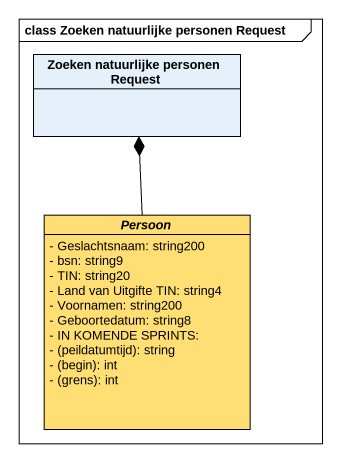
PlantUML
@startuml
mainframe class Zoeken natuurlijke personen Request
hide circle
hide empty members
skinparam classAttributeIconSize 0
class "Zoeken natuurlijke personen Request" as Zoeken_natuurlijke_personen
abstract class Persoon #FFDE73 {
  - Geslachtsnaam: string200
  - bsn: string9
  - TIN: string20
  - Land van Uitgifte TIN: string4
  - Voornamen: string200
  - Geboortedatum: string8
  - IN KOMENDE SPRINTS:
  {field} - (peildatumtijd): string
  {field} - (begin): int
  {field} - (grens): int
}
Persoon -up-* Zoeken_natuurlijke_personen
@enduml
